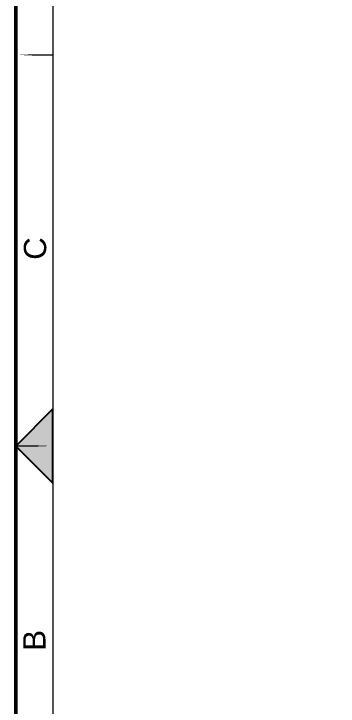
# Model space of a CAD drawing. Header units: millimetres. Extents: x 479 to 950, y -434 to -100.
# Drawn here: x 478.9 to 547.9, y -322.5 to -175.2 of the extents above; entities that cross this region are included whole.
import ezdxf

# ---------------------------------------------------------------- set-up
doc = ezdxf.new("R2010")
doc.units = ezdxf.units.MM
doc.header["$LTSCALE"] = 16.335
doc.layers.get('0').update_dxf_attribs({"linetype": 'CONTINUOUS'})
doc.layers.add('鑫视界图框', color=3, linetype='CONTINUOUS')
doc.styles.add('黑体', font='simhei.ttf')

msp = doc.modelspace()

# ---------------------------------------------------------------- hatches: boundary and pattern name
msp.add_hatch(color=3).paths.add_polyline_path([(487.2432, -259.2148), (479.3232, -267.1348), (487.2432, -275.0548)])

# ---------------------------------------------------------------- linework, layer by layer
at = {"color": 3}
msp.add_lwpolyline([(487.2432, -259.2148), (479.3232, -267.1348), (487.2432, -275.0548)], close=True, dxfattribs=at)
at = {"layer": '鑫视界图框', "color": 3}
for points, const_width in [([(949.7712, -433.4548), (479.3232, -433.4548), (479.3232, -100.8148), (949.7712, -100.8148)], 0.792), ([(941.8512, -425.5348), (487.2432, -425.5348), (487.2432, -108.7348), (941.8512, -108.7348)], 0.3168), ([(479.3232, -183.9746), (487.164, -183.9746), (487.164, -183.9746), (479.3232, -183.9746)], 0.3168), ([(487.164, -267.1348), (479.3232, -267.1348), (479.3232, -267.1348), (487.164, -267.1348)], 0.3168)]:
    msp.add_lwpolyline(points, close=True, dxfattribs=dict(at, const_width=const_width))

# ---------------------------------------------------------------- texts
at = {"layer": '鑫视界图框', "color": 3, "char_height": 4.752, "width": 20.181691, "attachment_point": 1, "rotation": 90, "style": '黑体'}
for s, insert in [('{\\fArial|b0|i0|c0|p34;C}', (481.0613, -227.5225)), ('{\\fArial|b0|i0|c0|p34;B}', (480.9174, -310.6826))]:
    msp.add_mtext(s, dxfattribs=dict(at, insert=insert))

doc.saveas('drawing.dxf')
